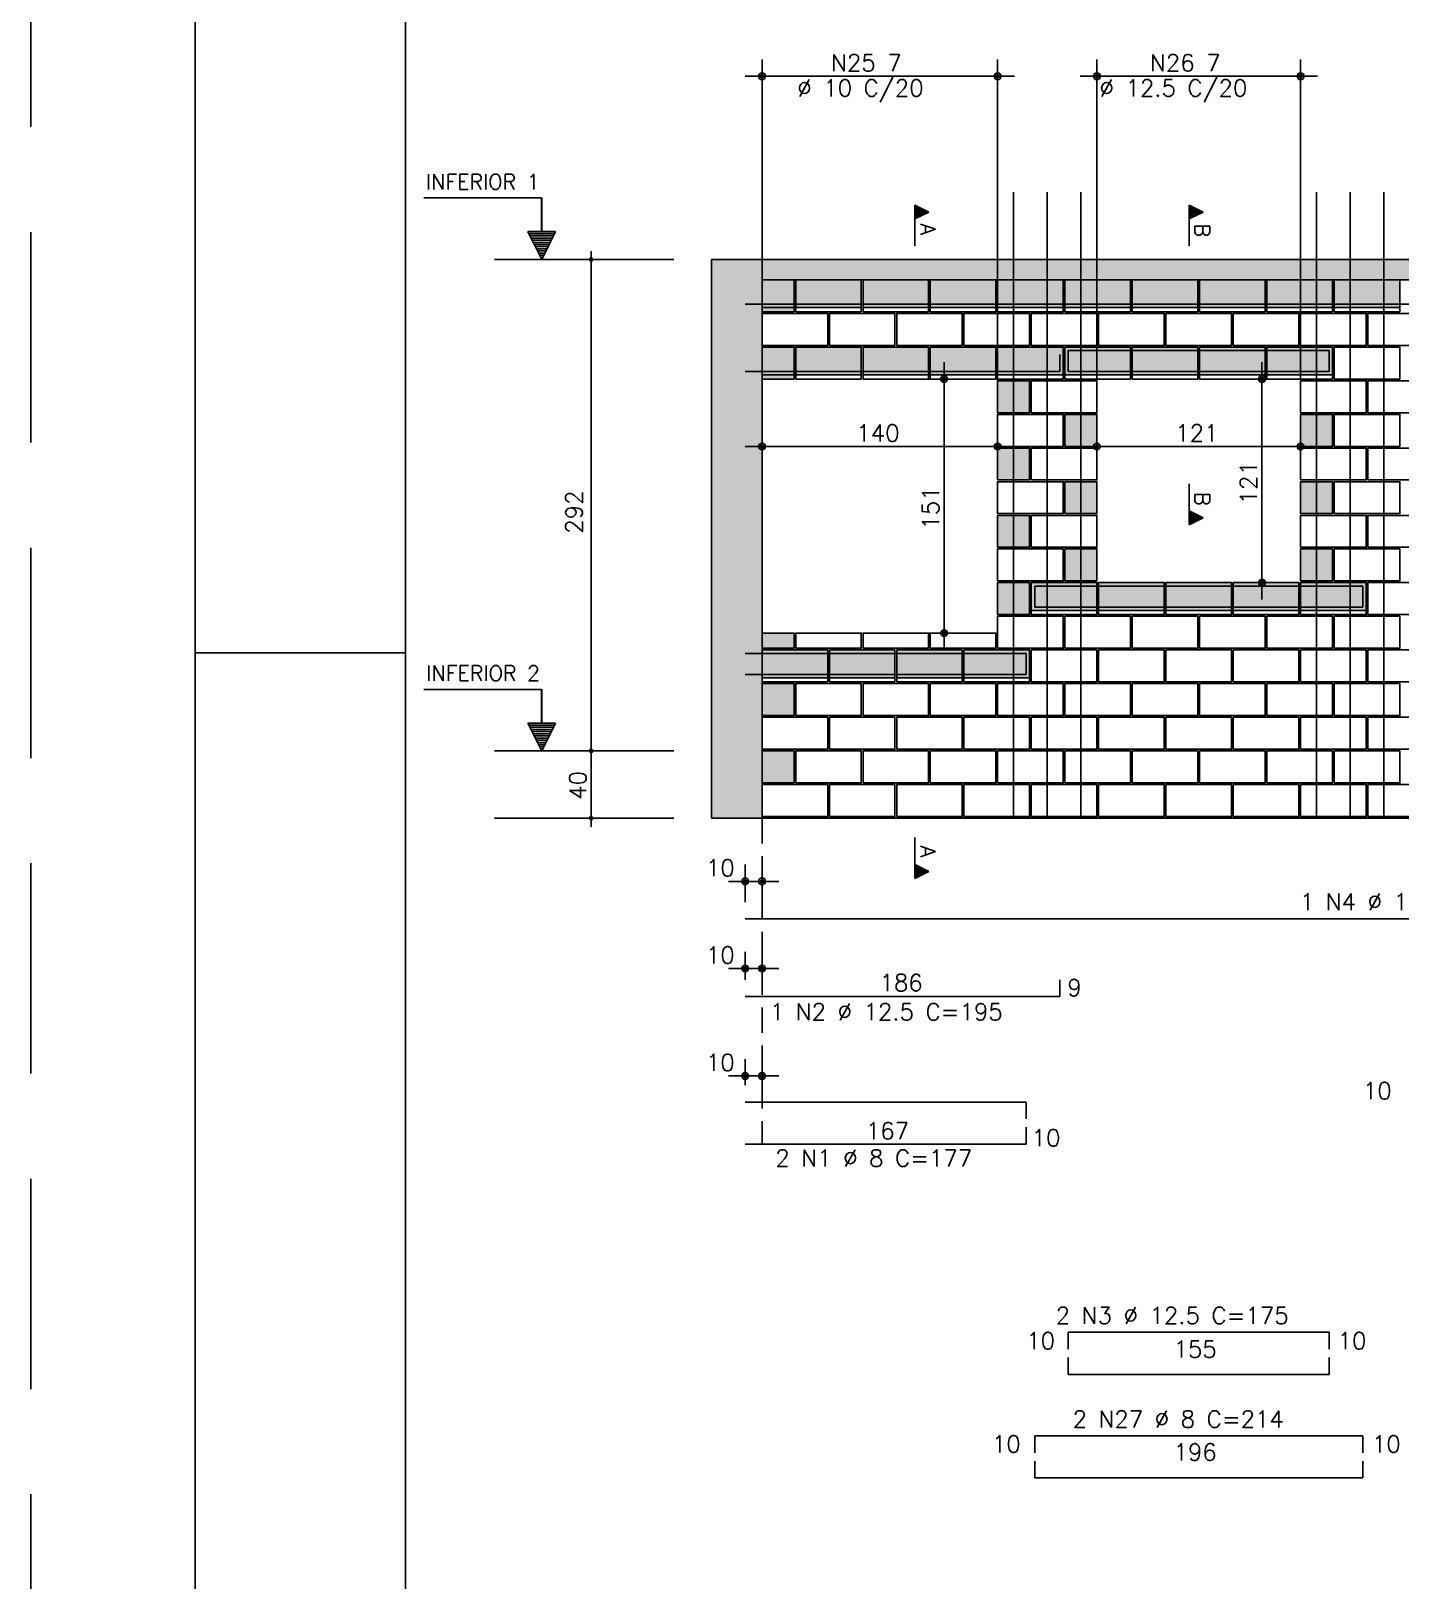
# Model space of a CAD drawing. Extents: x -1.9 to 86, y -1.6 to 60.9.
# Drawn here: x -1.95 to 14.32, y 18.67 to 37.09 of the extents above; entities that cross this region are included whole.
import ezdxf

# ---------------------------------------------------------------- set-up
doc = ezdxf.new("R2010")
doc.units = 0
doc.header["$MEASUREMENT"] = 0
doc.linetypes.add('ESTILO_TQS_0001', pattern=[0.45, 0.3, -0.15])
doc.linetypes.add('HIDDEN', pattern=[0.375, 0.25, -0.125])
doc.layers.get('0').update_dxf_attribs({"linetype": 'CONTINUOUS'})
doc.layers.get('Defpoints').update_dxf_attribs({"linetype": 'CONTINUOUS'})
for name, color, linetype in [('ARQ_FOLHA', 7, 'CONTINUOUS'), ('PENA_01', 1, 'CONTINUOUS'), ('PENA_02', 2, 'CONTINUOUS'), ('PENA_03', 3, 'CONTINUOUS'), ('PENA_05', 5, 'CONTINUOUS'), ('PENA_09', 254, 'CONTINUOUS'), ('PENA_11', 252, 'CONTINUOUS'), ('PENA_23', 50, 'CONTINUOUS')]:
    doc.layers.add(name, color=color, linetype=linetype)
doc.styles.get("Standard").update_dxf_attribs({"font": 'ROMANS.SHX'})

# ---------------------------------------------------------------- blocks, each defined once
blk = doc.blocks.new('FOLHA A1 - 841 X 594')
at = {"layer": 'ARQ_FOLHA', "color": 1}
blk.add_line((-816, 297), (-841, 297), dxfattribs=at)
for points in [[(-841, 0), (0, 0), (0, 594), (-841, 594)], [(-816, 10), (-10, 10), (-10, 584), (-816, 584)]]:
    blk.add_lwpolyline(points, close=True, dxfattribs=at)
at = {"layer": 'Defpoints', "color": 8, "linetype": 'HIDDEN', "ltscale": 100}
blk.add_lwpolyline([(-860.5, 609.5), (-860.5, -15.5), (19.5, -15.5), (19.5, 609.5)], close=True, dxfattribs=at)
blk = doc.blocks.new('*U24')
blk.add_blockref('FOLHA A1 - 841 X 594', (0, 0))

msp = doc.modelspace()

# ---------------------------------------------------------------- linework, layer by layer
at = {"layer": 'PENA_01', "linetype": 'Continuous'}
for p, q in [((6.73798, 32.764713), (6.73798, 36.75159)), ((9.53798, 32.764713), (9.53798, 36.75159)), ((10.71798, 32.943227), (10.71798, 36.75159)), ((13.13798, 32.943227), (13.13798, 36.75159)), ((6.53798, 36.55159), (9.73798, 36.55159)), ((10.51798, 36.55159), (13.33798, 36.55159)), ((3.559624, 34.373227), (5.690487, 34.373227)), ((6.73798, 33.803227), (7.11798, 33.803227)), ((7.13798, 33.803227), (7.91798, 33.803227)), ((7.93798, 33.803227), (8.71798, 33.803227)), ((8.73798, 33.803227), (9.51798, 33.803227)), ((9.53798, 33.803227), (10.31798, 33.803227)), ((10.33798, 33.803227), (11.11798, 33.803227)), ((11.13798, 33.803227), (11.91798, 33.803227)), ((11.93798, 33.803227), (12.71798, 33.803227)), ((12.73798, 33.803227), (13.51798, 33.803227)), ((13.53798, 33.803227), (14.31798, 33.803227)), ((6.73798, 33.003227), (7.11798, 33.003227)), ((7.13798, 33.003227), (7.91798, 33.003227)), ((7.93798, 33.003227), (8.71798, 33.003227)), ((8.73798, 33.003227), (9.51798, 33.003227)), ((8.901538, 29.733227), (8.901538, 33.153227)), ((9.53798, 33.003227), (10.31798, 33.003227)), ((10.33798, 33.003227), (11.11798, 33.003227)), ((11.13798, 33.003227), (11.91798, 33.003227)), ((11.93798, 33.003227), (12.71798, 33.003227)), ((12.679642, 30.333227), (12.679642, 33.153227)), ((12.73798, 33.003227), (13.51798, 33.003227)), ((8.92798, 32.953227), (8.701538, 32.953227)), ((12.698413, 32.953227), (12.879642, 32.953227)), ((10.71798, 32.333227), (10.71798, 32.350936)), ((13.13798, 32.333227), (13.13798, 32.350936)), ((6.53798, 32.150936), (9.73798, 32.150936)), ((10.51798, 32.150936), (13.33798, 32.150936)), ((6.73798, 31.985111), (6.73798, 31.950936)), ((9.53798, 31.953227), (9.53798, 31.950936)), ((12.53798, 30.533227), (12.879642, 30.533227)), ((9.93798, 30.203227), (10.71798, 30.203227)), ((10.73798, 30.203227), (11.51798, 30.203227)), ((11.53798, 30.203227), (12.31798, 30.203227)), ((12.33798, 30.203227), (13.11798, 30.203227)), ((13.13798, 30.203227), (13.91798, 30.203227)), ((9.125683, 29.933227), (8.701538, 29.933227)), ((6.73798, 29.403227), (7.51798, 29.403227)), ((7.53798, 29.403227), (8.31798, 29.403227)), ((8.33798, 29.403227), (9.11798, 29.403227)), ((9.13798, 29.403227), (9.91798, 29.403227)), ((3.559624, 28.533227), (5.690487, 28.533227)), ((3.559624, 27.733227), (5.690487, 27.733227)), ((6.53798, 26.736612), (6.53798, 27.183255)), ((6.73798, 26.736612), (6.73798, 27.183255)), ((6.33798, 26.983255), (6.93798, 26.983255)), ((6.53798, 25.813943), (6.53798, 26.147427)), ((6.73798, 25.813943), (6.73798, 26.147427)), ((6.33798, 25.947427), (6.93798, 25.947427)), ((6.53798, 24.560801), (6.53798, 24.870197)), ((6.73798, 24.560801), (6.73798, 24.870197)), ((6.33798, 24.670197), (6.93798, 24.670197))]:
    msp.add_line(p, q, dxfattribs=at)
at = {"layer": 'PENA_01', "linetype": 'ESTILO_TQS_0001'}
msp.add_line((6.73798, 31.333227), (6.73798, 23.860801), dxfattribs=at)
at = {"layer": 'PENA_02', "linetype": 'Continuous'}
for p, q in [((0, 29.700015), (2.5, 29.700015)), ((6.13798, 27.733227), (54.41798, 27.733227))]:
    msp.add_line(p, q, dxfattribs=at)
for points in [[(6.13798, 27.733227), (6.13798, 34.373227), (54.41798, 34.373227), (54.41798, 34.133227), (53.73798, 34.133227), (53.73798, 32.953227), (47.13798, 32.953227), (47.13798, 34.133227), (45.51798, 34.133227), (45.51798, 32.953227), (38.71798, 32.953227), (38.71798, 34.133227), (6.73798, 34.133227), (6.73798, 27.733227), (6.13798, 27.733227)], [(6.73798, 33.753227), (7.11798, 33.753227), (7.11798, 34.133227), (6.73798, 34.133227), (6.73798, 33.753227)], [(7.13798, 33.753227), (7.91798, 33.753227), (7.91798, 34.133227), (7.13798, 34.133227), (7.13798, 33.753227)], [(7.93798, 33.753227), (8.71798, 33.753227), (8.71798, 34.133227), (7.93798, 34.133227), (7.93798, 33.753227)], [(8.73798, 33.753227), (9.51798, 33.753227), (9.51798, 34.133227), (8.73798, 34.133227), (8.73798, 33.753227)], [(9.53798, 33.753227), (10.31798, 33.753227), (10.31798, 34.133227), (9.53798, 34.133227), (9.53798, 33.753227)], [(10.33798, 33.753227), (11.11798, 33.753227), (11.11798, 34.133227), (10.33798, 34.133227), (10.33798, 33.753227)], [(11.13798, 33.753227), (11.91798, 33.753227), (11.91798, 34.133227), (11.13798, 34.133227), (11.13798, 33.753227)], [(11.93798, 33.753227), (12.71798, 33.753227), (12.71798, 34.133227), (11.93798, 34.133227), (11.93798, 33.753227)], [(12.73798, 33.753227), (13.51798, 33.753227), (13.51798, 34.133227), (12.73798, 34.133227), (12.73798, 33.753227)], [(13.53798, 33.753227), (14.31798, 33.753227), (14.31798, 34.133227), (13.53798, 34.133227), (13.53798, 33.753227)], [(6.73798, 33.353227), (7.51798, 33.353227), (7.51798, 33.733227), (6.73798, 33.733227), (6.73798, 33.353227)], [(7.53798, 33.353227), (8.31798, 33.353227), (8.31798, 33.733227), (7.53798, 33.733227), (7.53798, 33.353227)], [(8.33798, 33.353227), (9.11798, 33.353227), (9.11798, 33.733227), (8.33798, 33.733227), (8.33798, 33.353227)], [(9.13798, 33.353227), (9.91798, 33.353227), (9.91798, 33.733227), (9.13798, 33.733227), (9.13798, 33.353227)], [(9.93798, 33.353227), (10.71798, 33.353227), (10.71798, 33.733227), (9.93798, 33.733227), (9.93798, 33.353227)], [(10.73798, 33.353227), (11.51798, 33.353227), (11.51798, 33.733227), (10.73798, 33.733227), (10.73798, 33.353227)], [(11.53798, 33.353227), (12.31798, 33.353227), (12.31798, 33.733227), (11.53798, 33.733227), (11.53798, 33.353227)], [(12.33798, 33.353227), (13.11798, 33.353227), (13.11798, 33.733227), (12.33798, 33.733227), (12.33798, 33.353227)], [(13.13798, 33.353227), (13.91798, 33.353227), (13.91798, 33.733227), (13.13798, 33.733227), (13.13798, 33.353227)], [(13.93798, 33.353227), (14.71798, 33.353227), (14.71798, 33.733227), (13.93798, 33.733227), (13.93798, 33.353227)], [(6.73798, 32.953227), (7.11798, 32.953227), (7.11798, 33.333227), (6.73798, 33.333227), (6.73798, 32.953227)], [(7.13798, 32.953227), (7.91798, 32.953227), (7.91798, 33.333227), (7.13798, 33.333227), (7.13798, 32.953227)], [(7.93798, 32.953227), (8.71798, 32.953227), (8.71798, 33.333227), (7.93798, 33.333227), (7.93798, 32.953227)], [(8.73798, 32.953227), (9.51798, 32.953227), (9.51798, 33.333227), (8.73798, 33.333227), (8.73798, 32.953227)], [(9.53798, 32.953227), (10.31798, 32.953227), (10.31798, 33.333227), (9.53798, 33.333227), (9.53798, 32.953227)], [(10.33798, 32.953227), (11.11798, 32.953227), (11.11798, 33.333227), (10.33798, 33.333227), (10.33798, 32.953227)], [(11.13798, 32.953227), (11.91798, 32.953227), (11.91798, 33.333227), (11.13798, 33.333227), (11.13798, 32.953227)], [(11.93798, 32.953227), (12.71798, 32.953227), (12.71798, 33.333227), (11.93798, 33.333227), (11.93798, 32.953227)], [(12.73798, 32.953227), (13.51798, 32.953227), (13.51798, 33.333227), (12.73798, 33.333227), (12.73798, 32.953227)], [(13.53798, 32.953227), (14.31798, 32.953227), (14.31798, 33.333227), (13.53798, 33.333227), (13.53798, 32.953227)], [(9.53798, 32.553227), (9.91798, 32.553227), (9.91798, 32.933227), (9.53798, 32.933227), (9.53798, 32.553227)], [(9.93798, 32.553227), (10.71798, 32.553227), (10.71798, 32.933227), (9.93798, 32.933227), (9.93798, 32.553227)], [(13.13798, 32.553227), (13.91798, 32.553227), (13.91798, 32.933227), (13.13798, 32.933227), (13.13798, 32.553227)], [(13.93798, 32.553227), (14.71798, 32.553227), (14.71798, 32.933227), (13.93798, 32.933227), (13.93798, 32.553227)], [(9.53798, 32.153227), (10.31798, 32.153227), (10.31798, 32.533227), (9.53798, 32.533227), (9.53798, 32.153227)], [(10.33798, 32.153227), (10.71798, 32.153227), (10.71798, 32.533227), (10.33798, 32.533227), (10.33798, 32.153227)], [(13.13798, 32.153227), (13.51798, 32.153227), (13.51798, 32.533227), (13.13798, 32.533227), (13.13798, 32.153227)], [(13.53798, 32.153227), (14.31798, 32.153227), (14.31798, 32.533227), (13.53798, 32.533227), (13.53798, 32.153227)], [(9.53798, 31.753227), (9.91798, 31.753227), (9.91798, 32.133227), (9.53798, 32.133227), (9.53798, 31.753227)], [(9.93798, 31.753227), (10.71798, 31.753227), (10.71798, 32.133227), (9.93798, 32.133227), (9.93798, 31.753227)], [(13.13798, 31.753227), (13.91798, 31.753227), (13.91798, 32.133227), (13.13798, 32.133227), (13.13798, 31.753227)], [(13.93798, 31.753227), (14.71798, 31.753227), (14.71798, 32.133227), (13.93798, 32.133227), (13.93798, 31.753227)], [(9.53798, 31.353227), (10.31798, 31.353227), (10.31798, 31.733227), (9.53798, 31.733227), (9.53798, 31.353227)], [(10.33798, 31.353227), (10.71798, 31.353227), (10.71798, 31.733227), (10.33798, 31.733227), (10.33798, 31.353227)], [(13.13798, 31.353227), (13.51798, 31.353227), (13.51798, 31.733227), (13.13798, 31.733227), (13.13798, 31.353227)], [(13.53798, 31.353227), (14.31798, 31.353227), (14.31798, 31.733227), (13.53798, 31.733227), (13.53798, 31.353227)], [(9.53798, 30.953227), (9.91798, 30.953227), (9.91798, 31.333227), (9.53798, 31.333227), (9.53798, 30.953227)], [(9.93798, 30.953227), (10.71798, 30.953227), (10.71798, 31.333227), (9.93798, 31.333227), (9.93798, 30.953227)], [(13.13798, 30.953227), (13.91798, 30.953227), (13.91798, 31.333227), (13.13798, 31.333227), (13.13798, 30.953227)], [(13.93798, 30.953227), (14.71798, 30.953227), (14.71798, 31.333227), (13.93798, 31.333227), (13.93798, 30.953227)], [(9.53798, 30.553227), (10.31798, 30.553227), (10.31798, 30.933227), (9.53798, 30.933227), (9.53798, 30.553227)], [(10.33798, 30.553227), (10.71798, 30.553227), (10.71798, 30.933227), (10.33798, 30.933227), (10.33798, 30.553227)], [(13.13798, 30.553227), (13.51798, 30.553227), (13.51798, 30.933227), (13.13798, 30.933227), (13.13798, 30.553227)], [(13.53798, 30.553227), (14.31798, 30.553227), (14.31798, 30.933227), (13.53798, 30.933227), (13.53798, 30.553227)], [(9.53798, 30.153227), (9.91798, 30.153227), (9.91798, 30.533227), (9.53798, 30.533227), (9.53798, 30.153227)], [(9.93798, 30.153227), (10.71798, 30.153227), (10.71798, 30.533227), (9.93798, 30.533227), (9.93798, 30.153227)], [(10.73798, 30.153227), (11.51798, 30.153227), (11.51798, 30.533227), (10.73798, 30.533227), (10.73798, 30.153227)], [(11.53798, 30.153227), (12.31798, 30.153227), (12.31798, 30.533227), (11.53798, 30.533227), (11.53798, 30.153227)], [(12.33798, 30.153227), (13.11798, 30.153227), (13.11798, 30.533227), (12.33798, 30.533227), (12.33798, 30.153227)], [(13.13798, 30.153227), (13.91798, 30.153227), (13.91798, 30.533227), (13.13798, 30.533227), (13.13798, 30.153227)], [(13.93798, 30.153227), (14.71798, 30.153227), (14.71798, 30.533227), (13.93798, 30.533227), (13.93798, 30.153227)], [(9.53798, 29.753227), (10.31798, 29.753227), (10.31798, 30.133227), (9.53798, 30.133227), (9.53798, 29.753227)], [(10.33798, 29.753227), (11.11798, 29.753227), (11.11798, 30.133227), (10.33798, 30.133227), (10.33798, 29.753227)], [(11.13798, 29.753227), (11.91798, 29.753227), (11.91798, 30.133227), (11.13798, 30.133227), (11.13798, 29.753227)], [(11.93798, 29.753227), (12.71798, 29.753227), (12.71798, 30.133227), (11.93798, 30.133227), (11.93798, 29.753227)], [(12.73798, 29.753227), (13.51798, 29.753227), (13.51798, 30.133227), (12.73798, 30.133227), (12.73798, 29.753227)], [(13.53798, 29.753227), (14.31798, 29.753227), (14.31798, 30.133227), (13.53798, 30.133227), (13.53798, 29.753227)], [(6.73798, 29.753227), (7.11798, 29.753227), (7.11798, 29.933227), (6.73798, 29.933227), (6.73798, 29.753227)], [(7.13798, 29.753227), (7.91798, 29.753227), (7.91798, 29.933227), (7.13798, 29.933227), (7.13798, 29.753227)], [(7.93798, 29.753227), (8.71798, 29.753227), (8.71798, 29.933227), (7.93798, 29.933227), (7.93798, 29.753227)], [(8.73798, 29.753227), (9.51798, 29.753227), (9.51798, 29.933227), (8.73798, 29.933227), (8.73798, 29.753227)], [(6.73798, 29.353227), (7.51798, 29.353227), (7.51798, 29.733227), (6.73798, 29.733227), (6.73798, 29.353227)], [(7.53798, 29.353227), (8.31798, 29.353227), (8.31798, 29.733227), (7.53798, 29.733227), (7.53798, 29.353227)], [(8.33798, 29.353227), (9.11798, 29.353227), (9.11798, 29.733227), (8.33798, 29.733227), (8.33798, 29.353227)], [(9.13798, 29.353227), (9.91798, 29.353227), (9.91798, 29.733227), (9.13798, 29.733227), (9.13798, 29.353227)], [(9.93798, 29.353227), (10.71798, 29.353227), (10.71798, 29.733227), (9.93798, 29.733227), (9.93798, 29.353227)], [(10.73798, 29.353227), (11.51798, 29.353227), (11.51798, 29.733227), (10.73798, 29.733227), (10.73798, 29.353227)], [(11.53798, 29.353227), (12.31798, 29.353227), (12.31798, 29.733227), (11.53798, 29.733227), (11.53798, 29.353227)], [(12.33798, 29.353227), (13.11798, 29.353227), (13.11798, 29.733227), (12.33798, 29.733227), (12.33798, 29.353227)], [(13.13798, 29.353227), (13.91798, 29.353227), (13.91798, 29.733227), (13.13798, 29.733227), (13.13798, 29.353227)], [(13.93798, 29.353227), (14.71798, 29.353227), (14.71798, 29.733227), (13.93798, 29.733227), (13.93798, 29.353227)], [(6.73798, 28.953227), (7.11798, 28.953227), (7.11798, 29.333227), (6.73798, 29.333227), (6.73798, 28.953227)], [(7.13798, 28.953227), (7.91798, 28.953227), (7.91798, 29.333227), (7.13798, 29.333227), (7.13798, 28.953227)], [(7.93798, 28.953227), (8.71798, 28.953227), (8.71798, 29.333227), (7.93798, 29.333227), (7.93798, 28.953227)], [(8.73798, 28.953227), (9.51798, 28.953227), (9.51798, 29.333227), (8.73798, 29.333227), (8.73798, 28.953227)], [(9.53798, 28.953227), (10.31798, 28.953227), (10.31798, 29.333227), (9.53798, 29.333227), (9.53798, 28.953227)], [(10.33798, 28.953227), (11.11798, 28.953227), (11.11798, 29.333227), (10.33798, 29.333227), (10.33798, 28.953227)], [(11.13798, 28.953227), (11.91798, 28.953227), (11.91798, 29.333227), (11.13798, 29.333227), (11.13798, 28.953227)], [(11.93798, 28.953227), (12.71798, 28.953227), (12.71798, 29.333227), (11.93798, 29.333227), (11.93798, 28.953227)], [(12.73798, 28.953227), (13.51798, 28.953227), (13.51798, 29.333227), (12.73798, 29.333227), (12.73798, 28.953227)], [(13.53798, 28.953227), (14.31798, 28.953227), (14.31798, 29.333227), (13.53798, 29.333227), (13.53798, 28.953227)], [(6.73798, 28.553227), (7.51798, 28.553227), (7.51798, 28.933227), (6.73798, 28.933227), (6.73798, 28.553227)], [(7.53798, 28.553227), (8.31798, 28.553227), (8.31798, 28.933227), (7.53798, 28.933227), (7.53798, 28.553227)], [(8.33798, 28.553227), (9.11798, 28.553227), (9.11798, 28.933227), (8.33798, 28.933227), (8.33798, 28.553227)], [(9.13798, 28.553227), (9.91798, 28.553227), (9.91798, 28.933227), (9.13798, 28.933227), (9.13798, 28.553227)], [(9.93798, 28.553227), (10.71798, 28.553227), (10.71798, 28.933227), (9.93798, 28.933227), (9.93798, 28.553227)], [(10.73798, 28.553227), (11.51798, 28.553227), (11.51798, 28.933227), (10.73798, 28.933227), (10.73798, 28.553227)], [(11.53798, 28.553227), (12.31798, 28.553227), (12.31798, 28.933227), (11.53798, 28.933227), (11.53798, 28.553227)], [(12.33798, 28.553227), (13.11798, 28.553227), (13.11798, 28.933227), (12.33798, 28.933227), (12.33798, 28.553227)], [(13.13798, 28.553227), (13.91798, 28.553227), (13.91798, 28.933227), (13.13798, 28.933227), (13.13798, 28.553227)], [(13.93798, 28.553227), (14.71798, 28.553227), (14.71798, 28.933227), (13.93798, 28.933227), (13.93798, 28.553227)], [(6.73798, 28.153227), (7.11798, 28.153227), (7.11798, 28.533227), (6.73798, 28.533227), (6.73798, 28.153227)], [(7.13798, 28.153227), (7.91798, 28.153227), (7.91798, 28.533227), (7.13798, 28.533227), (7.13798, 28.153227)], [(7.93798, 28.153227), (8.71798, 28.153227), (8.71798, 28.533227), (7.93798, 28.533227), (7.93798, 28.153227)], [(8.73798, 28.153227), (9.51798, 28.153227), (9.51798, 28.533227), (8.73798, 28.533227), (8.73798, 28.153227)], [(9.53798, 28.153227), (10.31798, 28.153227), (10.31798, 28.533227), (9.53798, 28.533227), (9.53798, 28.153227)], [(10.33798, 28.153227), (11.11798, 28.153227), (11.11798, 28.533227), (10.33798, 28.533227), (10.33798, 28.153227)], [(11.13798, 28.153227), (11.91798, 28.153227), (11.91798, 28.533227), (11.13798, 28.533227), (11.13798, 28.153227)], [(11.93798, 28.153227), (12.71798, 28.153227), (12.71798, 28.533227), (11.93798, 28.533227), (11.93798, 28.153227)], [(12.73798, 28.153227), (13.51798, 28.153227), (13.51798, 28.533227), (12.73798, 28.533227), (12.73798, 28.153227)], [(13.53798, 28.153227), (14.31798, 28.153227), (14.31798, 28.533227), (13.53798, 28.533227), (13.53798, 28.153227)], [(6.73798, 27.753227), (7.51798, 27.753227), (7.51798, 28.133227), (6.73798, 28.133227), (6.73798, 27.753227)], [(7.53798, 27.753227), (8.31798, 27.753227), (8.31798, 28.133227), (7.53798, 28.133227), (7.53798, 27.753227)], [(8.33798, 27.753227), (9.11798, 27.753227), (9.11798, 28.133227), (8.33798, 28.133227), (8.33798, 27.753227)], [(9.13798, 27.753227), (9.91798, 27.753227), (9.91798, 28.133227), (9.13798, 28.133227), (9.13798, 27.753227)], [(9.93798, 27.753227), (10.71798, 27.753227), (10.71798, 28.133227), (9.93798, 28.133227), (9.93798, 27.753227)], [(10.73798, 27.753227), (11.51798, 27.753227), (11.51798, 28.133227), (10.73798, 28.133227), (10.73798, 27.753227)], [(11.53798, 27.753227), (12.31798, 27.753227), (12.31798, 28.133227), (11.53798, 28.133227), (11.53798, 27.753227)], [(12.33798, 27.753227), (13.11798, 27.753227), (13.11798, 28.133227), (12.33798, 28.133227), (12.33798, 27.753227)], [(13.13798, 27.753227), (13.91798, 27.753227), (13.91798, 28.133227), (13.13798, 28.133227), (13.13798, 27.753227)], [(13.93798, 27.753227), (14.71798, 27.753227), (14.71798, 28.133227), (13.93798, 28.133227), (13.93798, 27.753227)]]:
    msp.add_lwpolyline(points, dxfattribs=at)
for centre, radius in [((6.73798, 36.55159), 0.041625), ((6.73798, 36.55159), 0.02075), ((9.53798, 36.55159), 0.041625), ((9.53798, 36.55159), 0.02075), ((10.71798, 36.55159), 0.041625), ((10.71798, 36.55159), 0.02075), ((13.13798, 36.55159), 0.041625), ((13.13798, 36.55159), 0.02075), ((4.70577, 34.373227), 0.02), ((4.70577, 34.373227), 0.01), ((8.901538, 32.953227), 0.04), ((8.901538, 32.953227), 0.02), ((12.679642, 32.953227), 0.04), ((12.679642, 32.953227), 0.02), ((6.73798, 32.150936), 0.04), ((6.73798, 32.150936), 0.02), ((9.53798, 32.150936), 0.04), ((9.53798, 32.150936), 0.02), ((10.71798, 32.150936), 0.04), ((10.71798, 32.150936), 0.02), ((13.13798, 32.150936), 0.04), ((13.13798, 32.150936), 0.02), ((12.679642, 30.533227), 0.04), ((12.679642, 30.533227), 0.02), ((8.901538, 29.933227), 0.04), ((8.901538, 29.933227), 0.02), ((4.70577, 28.533227), 0.02), ((4.70577, 28.533227), 0.01), ((4.70577, 27.733227), 0.02), ((4.70577, 27.733227), 0.01), ((6.53798, 26.983255), 0.04), ((6.53798, 26.983255), 0.02), ((6.73798, 26.983255), 0.04), ((6.73798, 26.983255), 0.02), ((6.53798, 25.947427), 0.04), ((6.73798, 25.947427), 0.04), ((6.53798, 25.947427), 0.02), ((6.73798, 25.947427), 0.02), ((6.53798, 24.670197), 0.04), ((6.53798, 24.670197), 0.02), ((6.73798, 24.670197), 0.04), ((6.73798, 24.670197), 0.02)]:
    msp.add_circle(centre, radius, dxfattribs=at)
at = {"layer": 'PENA_03', "linetype": 'Continuous'}
for p, q in [((4.118623, 35.105092), (2.718623, 35.105092)), ((4.118623, 34.705092), (4.118623, 35.105092)), ((4.120023, 34.705092), (4.120023, 35.106492)), ((8.552848, 34.534549), (8.552848, 35.020931)), ((8.552848, 35.020931), (8.718781, 34.937965)), ((8.553543, 35.019803), (8.71722, 34.937965)), ((8.553544, 35.019803), (8.553544, 34.856126)), ((8.565612, 35.014549), (8.565612, 34.86138)), ((8.578376, 35.008167), (8.578376, 34.867762)), ((8.59114, 35.001785), (8.59114, 34.874144)), ((11.814467, 34.534549), (11.814467, 35.020931)), ((11.814467, 35.020931), (11.9804, 34.937965)), ((11.815162, 35.019803), (11.978839, 34.937965)), ((11.815163, 35.019803), (11.815163, 34.856126)), ((11.827231, 35.014549), (11.827231, 34.86138)), ((11.839995, 35.008167), (11.839995, 34.867762)), ((11.852759, 35.001785), (11.852759, 34.874144)), ((8.718781, 34.937965), (8.553543, 34.855346)), ((8.71722, 34.937965), (8.553544, 34.856126)), ((8.553544, 34.855346), (8.553544, 34.534549)), ((8.603904, 34.995403), (8.603904, 34.880526)), ((8.616668, 34.989021), (8.616668, 34.886908)), ((8.629432, 34.982639), (8.629432, 34.89329)), ((8.642196, 34.976257), (8.642196, 34.899672)), ((8.65496, 34.969875), (8.65496, 34.906054)), ((8.667724, 34.963493), (8.667724, 34.912436)), ((8.680488, 34.957111), (8.680488, 34.918818)), ((8.693253, 34.950729), (8.693253, 34.9252)), ((8.706017, 34.944347), (8.706017, 34.931583)), ((11.9804, 34.937965), (11.815162, 34.855346)), ((11.978839, 34.937965), (11.815163, 34.856126)), ((11.815163, 34.855346), (11.815163, 34.534549)), ((11.865523, 34.995403), (11.865523, 34.880526)), ((11.878287, 34.989021), (11.878287, 34.886908)), ((11.891051, 34.982639), (11.891051, 34.89329)), ((11.903815, 34.976257), (11.903815, 34.899672)), ((11.916579, 34.969875), (11.916579, 34.906054)), ((11.929343, 34.963493), (11.929343, 34.912436)), ((11.942107, 34.957111), (11.942107, 34.918818)), ((11.954872, 34.950729), (11.954872, 34.9252)), ((11.967636, 34.944347), (11.967636, 34.931583)), ((4.119323, 34.373227), (3.95339, 34.705092)), ((3.95339, 34.705092), (4.118623, 34.705092)), ((4.119323, 34.376349), (3.955646, 34.703701)), ((4.282999, 34.703701), (3.955646, 34.703701)), ((4.272491, 34.679564), (3.966153, 34.679564)), ((4.259727, 34.654036), (3.978918, 34.654036)), ((4.285255, 34.705092), (4.119323, 34.373227)), ((4.282999, 34.703702), (4.119323, 34.376348)), ((4.120023, 34.705092), (4.285255, 34.705092)), ((4.246963, 34.628508), (3.991682, 34.628508)), ((4.234199, 34.60298), (4.004446, 34.60298)), ((4.221435, 34.577452), (4.01721, 34.577452)), ((4.208671, 34.551924), (4.029974, 34.551924)), ((4.195907, 34.526396), (4.042738, 34.526396)), ((4.183143, 34.500868), (4.055502, 34.500868)), ((4.170379, 34.47534), (4.068266, 34.47534)), ((4.157615, 34.449812), (4.08103, 34.449812)), ((4.70577, 27.632694), (4.70577, 34.473227)), ((4.144851, 34.424283), (4.093794, 34.424283)), ((4.132087, 34.398755), (4.106559, 34.398755)), ((9.12798, 32.953227), (9.12798, 32.953227)), ((12.498413, 32.953227), (12.498413, 32.953227)), ((10.71798, 32.743227), (10.71798, 32.743227)), ((13.13798, 32.743227), (13.13798, 32.743227)), ((6.73798, 32.564713), (6.73798, 32.564713)), ((9.53798, 32.564713), (9.53798, 32.564713)), ((6.73798, 32.185111), (6.73798, 32.185111)), ((9.53798, 32.153227), (9.53798, 32.153227)), ((10.71798, 32.133227), (10.71798, 32.133227)), ((13.13798, 32.133227), (13.13798, 32.133227)), ((11.814467, 31.706635), (11.814467, 31.220253)), ((11.815163, 31.385838), (11.815163, 31.706635)), ((11.9804, 31.303219), (11.815162, 31.385838)), ((11.815163, 31.221381), (11.815163, 31.385058)), ((11.978839, 31.303219), (11.815163, 31.385058)), ((11.827231, 31.226635), (11.827231, 31.379804)), ((11.839995, 31.233017), (11.839995, 31.373422)), ((11.852759, 31.239399), (11.852759, 31.36704)), ((11.865523, 31.245781), (11.865523, 31.360658)), ((11.878287, 31.252163), (11.878287, 31.354276)), ((11.891051, 31.258545), (11.891051, 31.347894)), ((11.903815, 31.264927), (11.903815, 31.341512)), ((11.916579, 31.271309), (11.916579, 31.33513)), ((11.929343, 31.277691), (11.929343, 31.328748)), ((11.942107, 31.284073), (11.942107, 31.322366)), ((11.954872, 31.290455), (11.954872, 31.315984)), ((11.814467, 31.220253), (11.9804, 31.303219)), ((11.815162, 31.221381), (11.978839, 31.303219)), ((11.967636, 31.296837), (11.967636, 31.309601)), ((12.33798, 30.533227), (12.33798, 30.533227)), ((9.325683, 29.933227), (9.325683, 29.933227)), ((4.118623, 29.265092), (2.718623, 29.265092)), ((4.118623, 28.865092), (4.118623, 29.265092)), ((4.120023, 28.865092), (4.120023, 29.266492)), ((4.119323, 28.533227), (3.95339, 28.865092)), ((3.95339, 28.865092), (4.118623, 28.865092)), ((4.119323, 28.536349), (3.955646, 28.863701)), ((4.282999, 28.863701), (3.955646, 28.863701)), ((4.272491, 28.839564), (3.966153, 28.839564)), ((4.259727, 28.814036), (3.978918, 28.814036)), ((4.246963, 28.788508), (3.991682, 28.788508)), ((4.234199, 28.76298), (4.004446, 28.76298)), ((4.221435, 28.737452), (4.01721, 28.737452)), ((4.285255, 28.865092), (4.119323, 28.533227)), ((4.282999, 28.863702), (4.119323, 28.536348)), ((4.120023, 28.865092), (4.285255, 28.865092)), ((4.208671, 28.711924), (4.029974, 28.711924)), ((4.195907, 28.686396), (4.042738, 28.686396)), ((4.183143, 28.660868), (4.055502, 28.660868)), ((4.170379, 28.63534), (4.068266, 28.63534)), ((4.157615, 28.609812), (4.08103, 28.609812)), ((4.144851, 28.584283), (4.093794, 28.584283)), ((4.132087, 28.558755), (4.106559, 28.558755)), ((8.552848, 27.504064), (8.552848, 27.017682)), ((8.553544, 27.183267), (8.553544, 27.504064)), ((8.552848, 27.017682), (8.718781, 27.100648)), ((8.718781, 27.100648), (8.553543, 27.183267)), ((8.553543, 27.01881), (8.71722, 27.100648)), ((8.553544, 27.01881), (8.553544, 27.182487)), ((8.71722, 27.100648), (8.553544, 27.182487)), ((8.565612, 27.024064), (8.565612, 27.177233)), ((8.578376, 27.030446), (8.578376, 27.170851)), ((8.59114, 27.036828), (8.59114, 27.164469)), ((8.603904, 27.04321), (8.603904, 27.158087)), ((8.616668, 27.049592), (8.616668, 27.151705)), ((8.629432, 27.055974), (8.629432, 27.145323)), ((8.642196, 27.062356), (8.642196, 27.138941)), ((8.65496, 27.068738), (8.65496, 27.132559)), ((8.667724, 27.07512), (8.667724, 27.126177)), ((8.680488, 27.081502), (8.680488, 27.119795)), ((8.693253, 27.087884), (8.693253, 27.113413)), ((8.706017, 27.094266), (8.706017, 27.10703)), ((6.53798, 26.536612), (6.53798, 26.536612)), ((6.73798, 26.536612), (6.73798, 26.536612)), ((6.53798, 25.613943), (6.53798, 25.613943)), ((6.73798, 25.613943), (6.73798, 25.613943)), ((6.53798, 24.360801), (6.53798, 24.360801)), ((6.73798, 24.360801), (6.73798, 24.360801))]:
    msp.add_line(p, q, dxfattribs=at)
at = {"layer": 'PENA_05', "linetype": 'Continuous'}
for p, q in [((6.53798, 33.843227), (23.22798, 33.843227)), ((10.27798, 33.043227), (10.27798, 33.243227)), ((10.37798, 33.093227), (10.37798, 33.293227)), ((10.37798, 33.293227), (13.47798, 33.293227)), ((10.37798, 33.243227), (10.37798, 33.043227)), ((13.47798, 33.293227), (13.47798, 33.093227)), ((13.47798, 33.043227), (13.47798, 33.243227)), ((6.53798, 33.043227), (10.27798, 33.043227)), ((10.37798, 33.043227), (13.47798, 33.043227)), ((9.97798, 30.293227), (9.97798, 30.493227)), ((9.97798, 30.493227), (13.87798, 30.493227)), ((9.97798, 30.443227), (9.97798, 30.243227)), ((13.87798, 30.493227), (13.87798, 30.293227)), ((13.87798, 30.243227), (13.87798, 30.443227)), ((9.97798, 30.243227), (13.87798, 30.243227)), ((6.53798, 29.693227), (9.87798, 29.693227)), ((9.87798, 29.693227), (9.87798, 29.493227)), ((9.87798, 29.443227), (9.87798, 29.643227)), ((6.53798, 29.443227), (9.87798, 29.443227)), ((6.53798, 26.536612), (23.22798, 26.536612)), ((10.27798, 25.613943), (10.27798, 25.813943)), ((6.53798, 25.613943), (10.27798, 25.613943)), ((6.53798, 24.360801), (9.87798, 24.360801)), ((9.87798, 24.360801), (9.87798, 24.160801)), ((9.87798, 23.860801), (9.87798, 24.060801)), ((6.53798, 23.860801), (9.87798, 23.860801)), ((10.37798, 21.423865), (10.37798, 21.623865)), ((10.37798, 21.623865), (13.47798, 21.623865)), ((13.47798, 21.623865), (13.47798, 21.423865)), ((10.37798, 21.323865), (10.37798, 21.123865)), ((13.47798, 21.123865), (13.47798, 21.323865)), ((10.37798, 21.123865), (13.47798, 21.123865)), ((9.97798, 20.192851), (9.97798, 20.392851)), ((9.97798, 20.392851), (13.87798, 20.392851)), ((13.87798, 20.392851), (13.87798, 20.192851)), ((9.97798, 20.092851), (9.97798, 19.892851)), ((13.87798, 19.892851), (13.87798, 20.092851)), ((9.97798, 19.892851), (13.87798, 19.892851))]:
    msp.add_line(p, q, dxfattribs=at)
for points in [[(9.72798, 35.173227), (9.72798, 27.733227)], [(10.12798, 35.173227), (10.12798, 27.733227)], [(10.52798, 35.173227), (10.52798, 27.733227)], [(13.32798, 35.173227), (13.32798, 27.733227)], [(13.72798, 35.173227), (13.72798, 27.733227)], [(14.12798, 35.173227), (14.12798, 27.733227)]]:
    msp.add_lwpolyline(points, dxfattribs=at)
at = {"layer": 'PENA_09', "linetype": 'Continuous'}
for points in [[(6.73798, 33.803227), (7.11798, 33.803227), (7.11798, 34.133227), (6.73798, 34.133227), (6.73798, 33.803227)], [(7.13798, 33.803227), (7.91798, 33.803227), (7.91798, 34.133227), (7.13798, 34.133227), (7.13798, 33.803227)], [(7.93798, 33.803227), (8.71798, 33.803227), (8.71798, 34.133227), (7.93798, 34.133227), (7.93798, 33.803227)], [(8.73798, 33.803227), (9.51798, 33.803227), (9.51798, 34.133227), (8.73798, 34.133227), (8.73798, 33.803227)], [(9.53798, 33.803227), (10.31798, 33.803227), (10.31798, 34.133227), (9.53798, 34.133227), (9.53798, 33.803227)], [(10.33798, 33.803227), (11.11798, 33.803227), (11.11798, 34.133227), (10.33798, 34.133227), (10.33798, 33.803227)], [(11.13798, 33.803227), (11.91798, 33.803227), (11.91798, 34.133227), (11.13798, 34.133227), (11.13798, 33.803227)], [(11.93798, 33.803227), (12.71798, 33.803227), (12.71798, 34.133227), (11.93798, 34.133227), (11.93798, 33.803227)], [(12.73798, 33.803227), (13.51798, 33.803227), (13.51798, 34.133227), (12.73798, 34.133227), (12.73798, 33.803227)], [(13.53798, 33.803227), (14.31798, 33.803227), (14.31798, 34.133227), (13.53798, 34.133227), (13.53798, 33.803227)], [(6.73798, 33.003227), (7.11798, 33.003227), (7.11798, 33.333227), (6.73798, 33.333227), (6.73798, 33.003227)], [(7.13798, 33.003227), (7.91798, 33.003227), (7.91798, 33.333227), (7.13798, 33.333227), (7.13798, 33.003227)], [(7.93798, 33.003227), (8.71798, 33.003227), (8.71798, 33.333227), (7.93798, 33.333227), (7.93798, 33.003227)], [(8.73798, 33.003227), (9.51798, 33.003227), (9.51798, 33.333227), (8.73798, 33.333227), (8.73798, 33.003227)], [(9.53798, 33.003227), (10.31798, 33.003227), (10.31798, 33.333227), (9.53798, 33.333227), (9.53798, 33.003227)], [(10.33798, 33.003227), (11.11798, 33.003227), (11.11798, 33.333227), (10.33798, 33.333227), (10.33798, 33.003227)], [(11.13798, 33.003227), (11.91798, 33.003227), (11.91798, 33.333227), (11.13798, 33.333227), (11.13798, 33.003227)], [(11.93798, 33.003227), (12.71798, 33.003227), (12.71798, 33.333227), (11.93798, 33.333227), (11.93798, 33.003227)], [(12.73798, 33.003227), (13.51798, 33.003227), (13.51798, 33.333227), (12.73798, 33.333227), (12.73798, 33.003227)], [(9.93798, 30.203227), (10.71798, 30.203227), (10.71798, 30.533227), (9.93798, 30.533227), (9.93798, 30.203227)], [(10.73798, 30.203227), (11.51798, 30.203227), (11.51798, 30.533227), (10.73798, 30.533227), (10.73798, 30.203227)], [(11.53798, 30.203227), (12.31798, 30.203227), (12.31798, 30.533227), (11.53798, 30.533227), (11.53798, 30.203227)], [(12.33798, 30.203227), (13.11798, 30.203227), (13.11798, 30.533227), (12.33798, 30.533227), (12.33798, 30.203227)], [(13.13798, 30.203227), (13.91798, 30.203227), (13.91798, 30.533227), (13.13798, 30.533227), (13.13798, 30.203227)], [(6.73798, 29.403227), (7.51798, 29.403227), (7.51798, 29.733227), (6.73798, 29.733227), (6.73798, 29.403227)], [(7.53798, 29.403227), (8.31798, 29.403227), (8.31798, 29.733227), (7.53798, 29.733227), (7.53798, 29.403227)], [(8.33798, 29.403227), (9.11798, 29.403227), (9.11798, 29.733227), (8.33798, 29.733227), (8.33798, 29.403227)], [(9.13798, 29.403227), (9.91798, 29.403227), (9.91798, 29.733227), (9.13798, 29.733227), (9.13798, 29.403227)]]:
    msp.add_lwpolyline(points, dxfattribs=at)
for points in [[(6.73798, 33.803227), (7.11798, 33.803227), (7.11798, 34.133227)], [(6.73798, 33.803227), (7.11798, 34.133227), (6.73798, 34.133227)], [(6.73798, 33.803227), (6.73798, 34.133227), (6.73798, 33.803227)], [(7.13798, 33.803227), (7.91798, 33.803227), (7.91798, 34.133227)], [(7.13798, 33.803227), (7.91798, 34.133227), (7.13798, 34.133227)], [(7.13798, 33.803227), (7.13798, 34.133227), (7.13798, 33.803227)], [(7.93798, 33.803227), (8.71798, 33.803227), (8.71798, 34.133227)], [(7.93798, 33.803227), (8.71798, 34.133227), (7.93798, 34.133227)], [(7.93798, 33.803227), (7.93798, 34.133227), (7.93798, 33.803227)], [(8.73798, 33.803227), (9.51798, 33.803227), (9.51798, 34.133227)], [(8.73798, 33.803227), (9.51798, 34.133227), (8.73798, 34.133227)], [(8.73798, 33.803227), (8.73798, 34.133227), (8.73798, 33.803227)], [(9.53798, 33.803227), (10.31798, 33.803227), (10.31798, 34.133227)], [(9.53798, 33.803227), (10.31798, 34.133227), (9.53798, 34.133227)], [(9.53798, 33.803227), (9.53798, 34.133227), (9.53798, 33.803227)], [(10.33798, 33.803227), (11.11798, 33.803227), (11.11798, 34.133227)], [(10.33798, 33.803227), (11.11798, 34.133227), (10.33798, 34.133227)], [(10.33798, 33.803227), (10.33798, 34.133227), (10.33798, 33.803227)], [(11.13798, 33.803227), (11.91798, 33.803227), (11.91798, 34.133227)], [(11.13798, 33.803227), (11.91798, 34.133227), (11.13798, 34.133227)], [(11.13798, 33.803227), (11.13798, 34.133227), (11.13798, 33.803227)], [(11.93798, 33.803227), (12.71798, 33.803227), (12.71798, 34.133227)], [(11.93798, 33.803227), (12.71798, 34.133227), (11.93798, 34.133227)], [(11.93798, 33.803227), (11.93798, 34.133227), (11.93798, 33.803227)], [(12.73798, 33.803227), (13.51798, 33.803227), (13.51798, 34.133227)], [(12.73798, 33.803227), (13.51798, 34.133227), (12.73798, 34.133227)], [(12.73798, 33.803227), (12.73798, 34.133227), (12.73798, 33.803227)], [(13.53798, 33.803227), (14.31798, 33.803227), (14.31798, 34.133227)], [(13.53798, 33.803227), (14.31798, 34.133227), (13.53798, 34.133227)], [(13.53798, 33.803227), (13.53798, 34.133227), (13.53798, 33.803227)], [(6.73798, 33.003227), (7.11798, 33.003227), (7.11798, 33.333227)], [(6.73798, 33.003227), (7.11798, 33.333227), (6.73798, 33.333227)], [(6.73798, 33.003227), (6.73798, 33.333227), (6.73798, 33.003227)], [(7.13798, 33.003227), (7.91798, 33.003227), (7.91798, 33.333227)], [(7.13798, 33.003227), (7.91798, 33.333227), (7.13798, 33.333227)], [(7.13798, 33.003227), (7.13798, 33.333227), (7.13798, 33.003227)], [(7.93798, 33.003227), (8.71798, 33.003227), (8.71798, 33.333227)], [(7.93798, 33.003227), (8.71798, 33.333227), (7.93798, 33.333227)], [(7.93798, 33.003227), (7.93798, 33.333227), (7.93798, 33.003227)], [(8.73798, 33.003227), (9.51798, 33.003227), (9.51798, 33.333227)], [(8.73798, 33.003227), (9.51798, 33.333227), (8.73798, 33.333227)], [(8.73798, 33.003227), (8.73798, 33.333227), (8.73798, 33.003227)], [(9.53798, 33.003227), (10.31798, 33.003227), (10.31798, 33.333227)], [(9.53798, 33.003227), (10.31798, 33.333227), (9.53798, 33.333227)], [(9.53798, 33.003227), (9.53798, 33.333227), (9.53798, 33.003227)], [(10.33798, 33.003227), (11.11798, 33.003227), (11.11798, 33.333227)], [(10.33798, 33.003227), (11.11798, 33.333227), (10.33798, 33.333227)], [(10.33798, 33.003227), (10.33798, 33.333227), (10.33798, 33.003227)], [(11.13798, 33.003227), (11.91798, 33.003227), (11.91798, 33.333227)], [(11.13798, 33.003227), (11.91798, 33.333227), (11.13798, 33.333227)], [(11.13798, 33.003227), (11.13798, 33.333227), (11.13798, 33.003227)], [(11.93798, 33.003227), (12.71798, 33.003227), (12.71798, 33.333227)], [(11.93798, 33.003227), (12.71798, 33.333227), (11.93798, 33.333227)], [(11.93798, 33.003227), (11.93798, 33.333227), (11.93798, 33.003227)], [(12.73798, 33.003227), (13.51798, 33.003227), (13.51798, 33.333227)], [(12.73798, 33.003227), (13.51798, 33.333227), (12.73798, 33.333227)], [(12.73798, 33.003227), (12.73798, 33.333227), (12.73798, 33.003227)], [(9.93798, 30.203227), (10.71798, 30.203227), (10.71798, 30.533227)], [(9.93798, 30.203227), (10.71798, 30.533227), (9.93798, 30.533227)], [(9.93798, 30.203227), (9.93798, 30.533227), (9.93798, 30.203227)], [(10.73798, 30.203227), (11.51798, 30.203227), (11.51798, 30.533227)], [(10.73798, 30.203227), (11.51798, 30.533227), (10.73798, 30.533227)], [(10.73798, 30.203227), (10.73798, 30.533227), (10.73798, 30.203227)], [(11.53798, 30.203227), (12.31798, 30.203227), (12.31798, 30.533227)], [(11.53798, 30.203227), (12.31798, 30.533227), (11.53798, 30.533227)], [(11.53798, 30.203227), (11.53798, 30.533227), (11.53798, 30.203227)], [(12.33798, 30.203227), (13.11798, 30.203227), (13.11798, 30.533227)], [(12.33798, 30.203227), (13.11798, 30.533227), (12.33798, 30.533227)], [(12.33798, 30.203227), (12.33798, 30.533227), (12.33798, 30.203227)], [(13.13798, 30.203227), (13.91798, 30.203227), (13.91798, 30.533227)], [(13.13798, 30.203227), (13.91798, 30.533227), (13.13798, 30.533227)], [(13.13798, 30.203227), (13.13798, 30.533227), (13.13798, 30.203227)], [(6.73798, 29.403227), (7.51798, 29.403227), (7.51798, 29.733227)], [(6.73798, 29.403227), (7.51798, 29.733227), (6.73798, 29.733227)], [(6.73798, 29.403227), (6.73798, 29.733227), (6.73798, 29.403227)], [(7.53798, 29.403227), (8.31798, 29.403227), (8.31798, 29.733227)], [(7.53798, 29.403227), (8.31798, 29.733227), (7.53798, 29.733227)], [(7.53798, 29.403227), (7.53798, 29.733227), (7.53798, 29.403227)], [(8.33798, 29.403227), (9.11798, 29.403227), (9.11798, 29.733227)], [(8.33798, 29.403227), (9.11798, 29.733227), (8.33798, 29.733227)], [(8.33798, 29.403227), (8.33798, 29.733227), (8.33798, 29.403227)], [(9.13798, 29.403227), (9.91798, 29.403227), (9.91798, 29.733227)], [(9.13798, 29.403227), (9.91798, 29.733227), (9.13798, 29.733227)], [(9.13798, 29.403227), (9.13798, 29.733227), (9.13798, 29.403227)]]:
    msp.add_solid(points, dxfattribs=at)
at = {"layer": 'PENA_11', "linetype": 'Continuous'}
for points in [[(54.41798, 34.373227), (6.73798, 34.133227), (6.13798, 34.373227)], [(6.73798, 34.133227), (6.73798, 27.733227), (6.13798, 34.373227)], [(6.13798, 34.373227), (6.73798, 27.733227), (6.13798, 27.733227)], [(38.71798, 34.133227), (6.73798, 34.133227), (54.41798, 34.373227)]]:
    msp.add_solid(points, dxfattribs=at)
at = {"layer": 'PENA_23', "linetype": 'Continuous'}
for points in [[(6.73798, 33.753227), (7.11798, 33.753227), (7.11798, 33.803227), (6.73798, 33.803227), (6.73798, 33.753227)], [(6.73798, 32.953227), (7.11798, 32.953227), (7.11798, 33.003227), (6.73798, 33.003227), (6.73798, 32.953227)], [(9.53798, 32.553227), (9.91798, 32.553227), (9.91798, 32.933227), (9.53798, 32.933227), (9.53798, 32.553227)], [(10.33798, 32.153227), (10.71798, 32.153227), (10.71798, 32.533227), (10.33798, 32.533227), (10.33798, 32.153227)], [(13.13798, 32.153227), (13.51798, 32.153227), (13.51798, 32.533227), (13.13798, 32.533227), (13.13798, 32.153227)], [(9.53798, 31.753227), (9.91798, 31.753227), (9.91798, 32.133227), (9.53798, 32.133227), (9.53798, 31.753227)], [(10.33798, 31.353227), (10.71798, 31.353227), (10.71798, 31.733227), (10.33798, 31.733227), (10.33798, 31.353227)], [(13.13798, 31.353227), (13.51798, 31.353227), (13.51798, 31.733227), (13.13798, 31.733227), (13.13798, 31.353227)], [(9.53798, 30.953227), (9.91798, 30.953227), (9.91798, 31.333227), (9.53798, 31.333227), (9.53798, 30.953227)], [(10.33798, 30.553227), (10.71798, 30.553227), (10.71798, 30.933227), (10.33798, 30.933227), (10.33798, 30.553227)], [(13.13798, 30.553227), (13.51798, 30.553227), (13.51798, 30.933227), (13.13798, 30.933227), (13.13798, 30.553227)], [(9.53798, 30.153227), (9.91798, 30.153227), (9.91798, 30.533227), (9.53798, 30.533227), (9.53798, 30.153227)], [(6.73798, 29.753227), (7.11798, 29.753227), (7.11798, 29.933227), (6.73798, 29.933227), (6.73798, 29.753227)], [(6.73798, 29.753227), (7.11798, 29.753227), (7.11798, 29.933227), (6.73798, 29.933227), (6.73798, 29.753227)], [(6.73798, 28.953227), (7.11798, 28.953227), (7.11798, 29.333227), (6.73798, 29.333227), (6.73798, 28.953227)], [(6.73798, 28.153227), (7.11798, 28.153227), (7.11798, 28.533227), (6.73798, 28.533227), (6.73798, 28.153227)]]:
    msp.add_lwpolyline(points, dxfattribs=at)
for points in [[(6.73798, 33.753227), (7.11798, 33.753227), (7.11798, 33.803227)], [(6.73798, 33.753227), (7.11798, 33.803227), (6.73798, 33.803227)], [(6.73798, 33.753227), (6.73798, 33.803227), (6.73798, 33.753227)], [(6.73798, 32.953227), (7.11798, 32.953227), (7.11798, 33.003227)], [(6.73798, 32.953227), (7.11798, 33.003227), (6.73798, 33.003227)], [(6.73798, 32.953227), (6.73798, 33.003227), (6.73798, 32.953227)], [(9.53798, 32.553227), (9.91798, 32.553227), (9.91798, 32.933227)], [(9.53798, 32.553227), (9.91798, 32.933227), (9.53798, 32.933227)], [(9.53798, 32.553227), (9.53798, 32.933227), (9.53798, 32.553227)], [(10.33798, 32.153227), (10.71798, 32.153227), (10.71798, 32.533227)], [(10.33798, 32.153227), (10.71798, 32.533227), (10.33798, 32.533227)], [(10.33798, 32.153227), (10.33798, 32.533227), (10.33798, 32.153227)], [(13.13798, 32.153227), (13.51798, 32.153227), (13.51798, 32.533227)], [(13.13798, 32.153227), (13.51798, 32.533227), (13.13798, 32.533227)], [(13.13798, 32.153227), (13.13798, 32.533227), (13.13798, 32.153227)], [(9.53798, 31.753227), (9.91798, 31.753227), (9.91798, 32.133227)], [(9.53798, 31.753227), (9.91798, 32.133227), (9.53798, 32.133227)], [(9.53798, 31.753227), (9.53798, 32.133227), (9.53798, 31.753227)], [(10.33798, 31.353227), (10.71798, 31.353227), (10.71798, 31.733227)], [(10.33798, 31.353227), (10.71798, 31.733227), (10.33798, 31.733227)], [(10.33798, 31.353227), (10.33798, 31.733227), (10.33798, 31.353227)], [(13.13798, 31.353227), (13.51798, 31.353227), (13.51798, 31.733227)], [(13.13798, 31.353227), (13.51798, 31.733227), (13.13798, 31.733227)], [(13.13798, 31.353227), (13.13798, 31.733227), (13.13798, 31.353227)], [(9.53798, 30.953227), (9.91798, 30.953227), (9.91798, 31.333227)], [(9.53798, 30.953227), (9.91798, 31.333227), (9.53798, 31.333227)], [(9.53798, 30.953227), (9.53798, 31.333227), (9.53798, 30.953227)], [(10.33798, 30.553227), (10.71798, 30.553227), (10.71798, 30.933227)], [(10.33798, 30.553227), (10.71798, 30.933227), (10.33798, 30.933227)], [(10.33798, 30.553227), (10.33798, 30.933227), (10.33798, 30.553227)], [(13.13798, 30.553227), (13.51798, 30.553227), (13.51798, 30.933227)], [(13.13798, 30.553227), (13.51798, 30.933227), (13.13798, 30.933227)], [(13.13798, 30.553227), (13.13798, 30.933227), (13.13798, 30.553227)], [(9.53798, 30.153227), (9.91798, 30.153227), (9.91798, 30.533227)], [(9.53798, 30.153227), (9.91798, 30.533227), (9.53798, 30.533227)], [(9.53798, 30.153227), (9.53798, 30.533227), (9.53798, 30.153227)], [(6.73798, 29.753227), (7.11798, 29.753227), (7.11798, 29.933227)], [(6.73798, 29.753227), (7.11798, 29.933227), (6.73798, 29.933227)], [(6.73798, 29.753227), (6.73798, 29.933227), (6.73798, 29.753227)], [(6.73798, 29.753227), (7.11798, 29.753227), (7.11798, 29.933227)], [(6.73798, 29.753227), (7.11798, 29.933227), (6.73798, 29.933227)], [(6.73798, 29.753227), (6.73798, 29.933227), (6.73798, 29.753227)], [(6.73798, 28.953227), (7.11798, 28.953227), (7.11798, 29.333227)], [(6.73798, 28.953227), (7.11798, 29.333227), (6.73798, 29.333227)], [(6.73798, 28.953227), (6.73798, 29.333227), (6.73798, 28.953227)], [(6.73798, 28.153227), (7.11798, 28.153227), (7.11798, 28.533227)], [(6.73798, 28.153227), (7.11798, 28.533227), (6.73798, 28.533227)], [(6.73798, 28.153227), (6.73798, 28.533227), (6.73798, 28.153227)]]:
    msp.add_solid(points, dxfattribs=at)

# ---------------------------------------------------------------- block references
at = {"xscale": 0.09999999999999938, "yscale": 0.09999999999999938, "zscale": 0.09999999999999938}
msp.add_blockref('*U24', (84.1, -0.001249), dxfattribs=at)

# ---------------------------------------------------------------- texts
at = {"layer": 'PENA_03', "linetype": 'Continuous'}
for s, height, p in [('N25 7', 0.2, (7.55798, 36.61159)), ('N26 7', 0.2, (11.34798, 36.61159)), ('%%c 10 C/20', 0.2, (7.15798, 36.31159)), ('%%c 12.5 C/20', 0.2, (10.74798, 36.31159)), ('INFERIOR 1', 0.18, (2.744329, 35.206966)), ('140', 0.2, (7.85798, 32.210936)), ('121', 0.2, (11.64798, 32.210936)), ('INFERIOR 2', 0.18, (2.748894, 29.366966)), ('10', 0.2, (6.071313, 27.043255)), ('1 N4 %%c 10 C=835', 0.2, (13.128826, 26.640827)), ('10', 0.2, (6.071313, 26.007427)), ('186', 0.2, (8.13313, 25.678925)), ('9', 0.2, (10.36548, 25.620193)), ('1 N2 %%c 12.5 C=195', 0.2, (6.82958, 25.333232)), ('10', 0.2, (6.071313, 24.730197)), ('10', 0.2, (13.87798, 24.394925)), ('167', 0.2, (7.971521, 23.91878)), ('10', 0.2, (9.942079, 23.834665)), ('2 N1 %%c 8 C=177', 0.2, (6.895978, 23.594224)), ('2 N3 %%c 12.5 C=175', 0.2, (10.22798, 21.723865)), ('10', 0.2, (9.87798, 21.423865)), ('10', 0.2, (13.57798, 21.423865)), ('155', 0.2, (11.62798, 21.323865)), ('2 N27 %%c 8 C=214', 0.2, (10.42798, 20.492851)), ('10', 0.2, (9.46998, 20.196851)), ('196', 0.2, (11.62798, 20.100851)), ('10', 0.2, (13.98598, 20.196851))]:
    msp.add_text(s, height=height, dxfattribs=at).set_placement(p)
for s, height, rotation, p in [('A', 0.18, 270, (8.619877, 34.802532)), ('B', 0.18, 270, (11.881496, 34.802532)), ('121', 0.2, 90, (12.619642, 31.463227)), ('292', 0.2, 90, (4.603465, 31.114624)), ('151', 0.2, 90, (8.841538, 31.163227)), ('B', 0.18, 270, (11.881496, 31.610081)), ('40', 0.2, 90, (4.649046, 27.952646)), ('A', 0.18, 270, (8.619877, 27.40751))]:
    msp.add_text(s, height=height, rotation=rotation, dxfattribs=at).set_placement(p)

doc.saveas('drawing.dxf')
